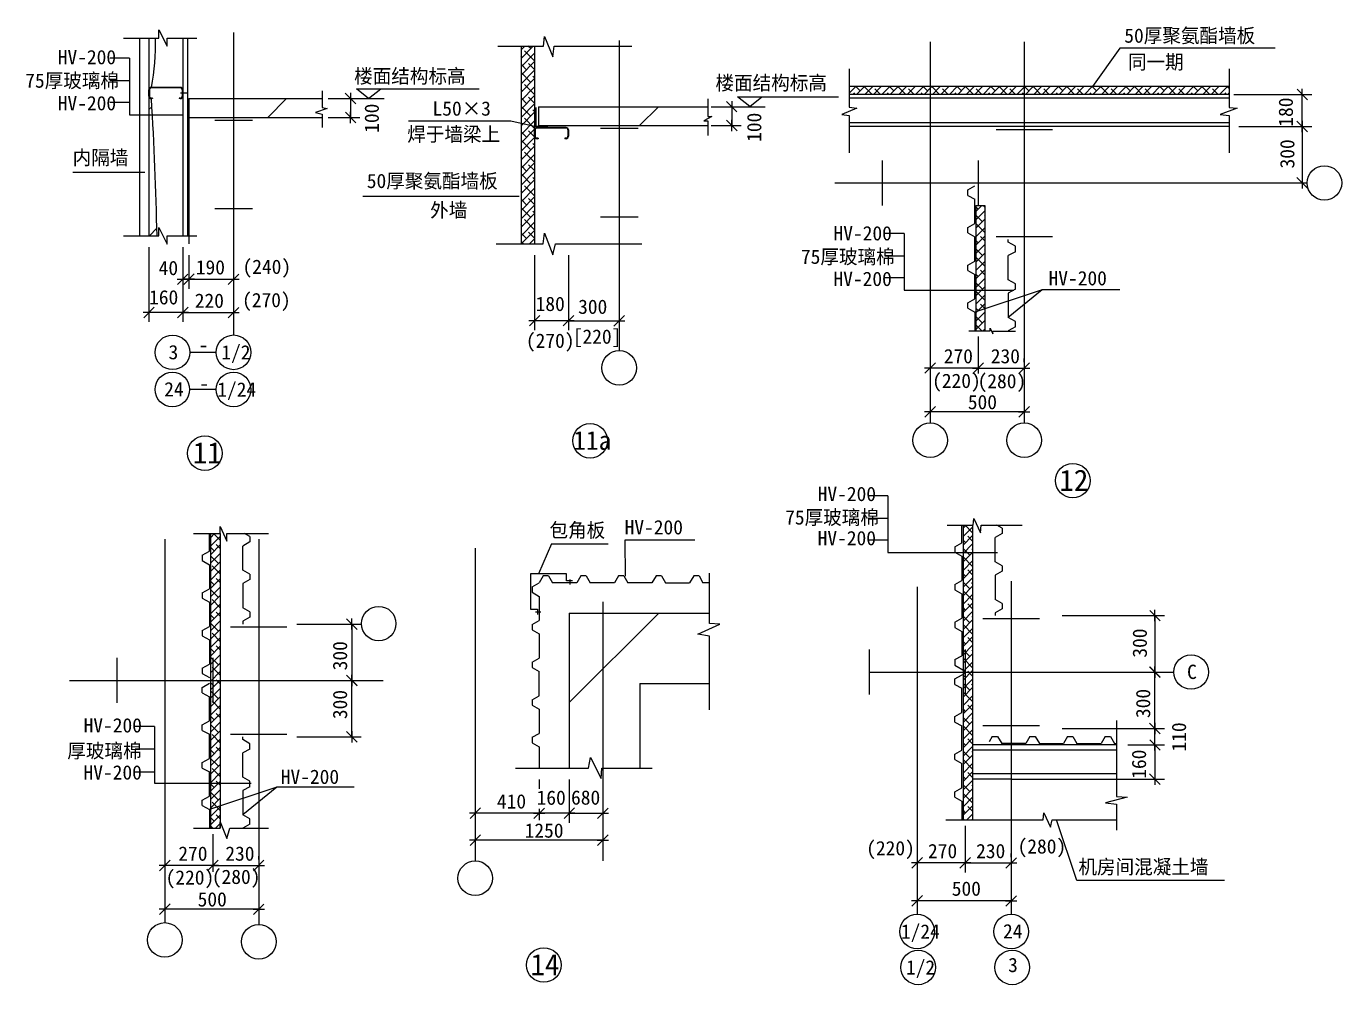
# Model space of a CAD drawing. Header units: metres. Extents: x 14794 to 21891, y 1575 to 10603.
# Drawn here: x 14896 to 21891, y 5507 to 10603 of the extents above; entities that cross this region are included whole.
import ezdxf

# ---------------------------------------------------------------- set-up
doc = ezdxf.new("R2010")
doc.units = ezdxf.units.M
for name, color, linetype in [('TK', 7, 'Continuous'), ('ZB', 7, 'Continuous'), ('ZC', 7, 'Continuous')]:
    doc.layers.add(name, color=color, linetype=linetype)
pattern_1 = [(45, (0, 0), (-336.76, 336.76), [])]

# ---------------------------------------------------------------- blocks, each defined once
blk = doc.blocks.new('_DIMX')
blk.add_line((-150, 0), (150, 0))
at = {"color": 6}
blk.add_lwpolyline([(-142.1, -142.1), (138.89, 138.89)], dxfattribs=at)

msp = doc.modelspace()

# ---------------------------------------------------------------- hatches: boundary and pattern name
h = msp.add_hatch()
h.set_pattern_fill('ANSI38', scale=150)
h.paths.add_polyline_path([(15583.08, 10540.92), (15548.24, 10540.92), (15548.24, 10265.47, -0.41), (15561.13, 10278.36, 0.06)])
h = msp.add_hatch()
h.set_pattern_fill('ANSI38', scale=10)
h.paths.add_polyline_path([(17599.28, 10497.77), (17526.98, 10497.77), (17526.98, 9445.84), (17599.28, 9445.84)])
h = msp.add_hatch()
h.set_pattern_fill('ANSI38', scale=150)
h.paths.add_polyline_path([(15548.24, 9488.99), (15591.36, 9488.99, 0.01), (15561.13, 10218.84, -0.41), (15548.24, 10231.73)])
h = msp.add_hatch()
h.set_pattern_fill('AN31C', scale=150)
h.set_pattern_definition(pattern_1)
h.paths.add_polyline_path([(15998.24, 10118.84), (15998.24, 10218.84), (15761.35, 10218.84), (15761.35, 10118.84)])
h.paths.add_polyline_path([(16469.51, 10118.84), (16469.51, 10136.49), (16434.2, 10143.98), (16496.07, 10165.86), (16469.51, 10171.81), (16469.51, 10218.84), (15998.24, 10218.84), (15998.24, 10118.84)])
h = msp.add_hatch()
h.set_pattern_fill('ANSI38', scale=10)
h.paths.add_polyline_path([(21292.73, 10241.28), (21292.73, 10282.77), (20203.07, 10282.77), (20203.07, 10241.28)])
h.paths.add_polyline_path([(20203.07, 10241.28), (20203.07, 10282.77), (19703.07, 10282.77), (19703.07, 10241.28)])
h.paths.add_polyline_path([(19703.07, 10241.28), (19703.07, 10282.77), (19272.16, 10282.77), (19272.16, 10241.28)])
h = msp.add_hatch()
h.set_pattern_fill('AN31C', scale=150)
h.set_pattern_definition(pattern_1)
h.paths.add_polyline_path([(18049.28, 10075.69), (18049.28, 10175.69), (17619.53, 10175.69), (17619.53, 10075.69)])
h.paths.add_polyline_path([(18520.55, 10075.69), (18520.55, 10100.83), (18498.7, 10100.83), (18542.4, 10122.72), (18520.55, 10122.72), (18520.55, 10175.69), (18049.28, 10175.69), (18049.28, 10075.69)])
h = msp.add_hatch()
h.set_pattern_fill('ANSI38', scale=10)
h.paths.add_polyline_path([(19946.29, 9085.38), (19993.9, 9101.12), (19993.9, 9649.9), (19946.29, 9649.9)])
h.paths.add_polyline_path([(19946.29, 8982.95), (19993.9, 8982.95), (19993.9, 9101.12), (19946.29, 9085.38)])
h = msp.add_hatch()
h.set_pattern_fill('ANSI38', scale=10)
h.paths.add_polyline_path([(15875.24, 7124.63), (15927.33, 7124.63), (15927.33, 7905.49), (15875.24, 7905.49)])
h.paths.add_polyline_path([(15927.33, 7124.63), (15875.24, 7124.63), (15875.24, 6578.96), (15927.33, 6578.96)])
h.paths.add_polyline_path([(15927.33, 6457.18), (15927.33, 6578.96), (15875.24, 6578.96), (15875.24, 6439.96)])
h.paths.add_polyline_path([(15875.24, 6439.96), (15875.24, 6338.15), (15927.33, 6338.15), (15927.33, 6457.18)])
h = msp.add_hatch()
h.set_pattern_fill('ANSI38', scale=10)
h.paths.add_polyline_path([(19928.65, 7754.31), (19878.08, 7739.09), (19878.08, 7180.62), (19888.79, 7174.49), (19888.79, 7169.22), (19928.65, 7169.22)])
h.paths.add_polyline_path([(19878.08, 7739.09), (19928.65, 7754.31), (19928.65, 7950.08), (19878.08, 7950.08)])
h.paths.add_polyline_path([(19928.65, 7169.22), (19888.79, 7169.22), (19888.79, 7163.94), (19878.08, 7157.82), (19878.08, 6382.74), (19928.65, 6382.74)])
h = msp.add_hatch()
h.set_pattern_fill('AN31C', scale=200)
h.set_pattern_definition([(45, (0, 0), (-449.013, 449.013), [])])
h.paths.add_polyline_path([(18158.55, 7107.8), (18530.1, 7107.8), (18530.1, 7360.6), (18468.18, 7371.15), (18584.3, 7422.87), (18530.1, 7427.84), (18530.1, 7482.8), (17783.55, 7482.8), (17783.55, 6657.65), (17886.77, 6657.65), (17897.19, 6715.25), (17952.71, 6603.44), (17956.82, 6657.65), (18158.55, 6657.65)])
h = msp.add_hatch()
h.set_pattern_fill('AN31C', scale=250)
h.set_pattern_definition([(45, (0, 0), (-561.266, 561.266), [])])
h.paths.add_polyline_path([(20133.79, 6599.22), (20133.79, 6382.74), (20304.17, 6382.74), (20307.94, 6419.99), (20343.06, 6344.1), (20351.41, 6382.74), (20694.49, 6382.74), (20694.49, 6466.17), (20635.75, 6473.53), (20750.18, 6503.2), (20694.49, 6507.65), (20694.49, 6599.22)])

# ---------------------------------------------------------------- linework, layer by layer
for p, q in [((15601.76, 10540.92), (15601.76, 10584.62)), ((15601.76, 10584.62), (15645.53, 10497.21)), ((15998.24, 10570.03), (15998.24, 8961.54)), ((15413.59, 10540.92), (15601.76, 10540.92)), ((15498.24, 10540.92), (15498.24, 9488.99)), ((15548.24, 10540.92), (15548.24, 9488.99)), ((15645.53, 10540.92), (15803.07, 10540.92)), ((15645.53, 10497.21), (15645.53, 10540.92)), ((15728.24, 10540.92), (15728.24, 9488.99)), ((15753.24, 10540.92), (15753.24, 9488.99)), ((17403.93, 10497.77), (17646.59, 10497.77)), ((17526.98, 10497.77), (17526.98, 9445.84)), ((17599.28, 10497.77), (17599.28, 9445.84)), ((17646.59, 10497.77), (17652.81, 10548.73)), ((17652.81, 10548.73), (17696.57, 10440.1)), ((17696.57, 10440.1), (17703.21, 10497.77)), ((17703.21, 10497.77), (18116.46, 10497.77)), ((18049.28, 10526.88), (18049.28, 8878.54)), ((19703.07, 10521.09), (19703.07, 8493.88)), ((20203.07, 10521.09), (20203.07, 8494.3)), ((20711.35, 10487.7), (20565.29, 10282.77)), ((21537.94, 10487.7), (20711.35, 10487.7)), ((19272.16, 10376.6), (19272.16, 10173.14)), ((21292.73, 10376.6), (21292.73, 10172.21)), ((15548.24, 10231.73), (15548.24, 10265.47)), ((15551.21, 10265.47), (15551.21, 10231.73)), ((15715.34, 10278.36), (15561.13, 10278.36)), ((15715.34, 10275.39), (15561.13, 10275.39)), ((15568.08, 10221.81), (15561.13, 10221.81)), ((15568.08, 10218.84), (15561.13, 10218.84)), ((15568.08, 10221.81), (15568.08, 10218.84)), ((15708.39, 10221.81), (15708.39, 10218.84)), ((15715.34, 10221.81), (15708.39, 10221.81)), ((15715.34, 10218.84), (15708.39, 10218.84)), ((15757.02, 10247.81), (15717.01, 10247.81)), ((15725.26, 10265.47), (15725.26, 10231.73)), ((15728.24, 10265.47), (15728.24, 10231.73)), ((15761.35, 10218.84), (16469.51, 10218.84)), ((15761.35, 10218.84), (15761.35, 10118.84)), ((16469.51, 10259.95), (16469.51, 10171.81)), ((16500.92, 10218.84), (16670.79, 10218.84)), ((16604.96, 10218.84), (16798.87, 10218.84)), ((16620.79, 10219.04), (16620.79, 10219.24)), ((16620.79, 10218.84), (16620.79, 10118.84)), ((16716.35, 10218.59), (16651.77, 10270.87)), ((16651.77, 10270.87), (17305.37, 10270.87)), ((16716.35, 10218.59), (16780.93, 10270.87)), ((18520.55, 10216.81), (18520.55, 10122.72)), ((18678.66, 10228.29), (19214.93, 10228.29)), ((18743.24, 10176.01), (18678.66, 10228.29)), ((18743.24, 10176.01), (18807.82, 10228.29)), ((21292.73, 10282.77), (19272.16, 10282.77)), ((21292.73, 10241.28), (19272.16, 10241.28)), ((21292.73, 10220.54), (19272.16, 10220.54)), ((21317.75, 10241.28), (21731.85, 10241.28)), ((21681.85, 10070.1), (21681.85, 10241.08)), ((16496.07, 10165.86), (16434.2, 10143.98)), ((16434.2, 10143.98), (16469.51, 10136.49)), ((16469.51, 10171.81), (16496.07, 10165.86)), ((17608.22, 10070.19), (17608.22, 10171.73)), ((17619.53, 10175.69), (18520.55, 10175.69)), ((17619.53, 10175.69), (17619.53, 10075.69)), ((18539.02, 10175.69), (18697.4, 10175.69)), ((18631.57, 10175.69), (18825.48, 10175.69)), ((18647.4, 10175.89), (18647.4, 10176.09)), ((18647.4, 10175.69), (18647.4, 10075.69)), ((19312.18, 10167.61), (19232.56, 10134.26)), ((19272.16, 10173.14), (19312.18, 10167.61)), ((21335.04, 10167.61), (21245.74, 10134.26)), ((21292.73, 10172.21), (21335.04, 10167.61)), ((15761.35, 10118.84), (16469.51, 10118.84)), ((15761.35, 10118.84), (15761.35, 9445.99)), ((15898.24, 10103.84), (16098.24, 10103.84)), ((15998.24, 10103.84), (15998.24, 9633.84)), ((16469.51, 10136.49), (16469.51, 10065.21)), ((16500.92, 10118.84), (16670.79, 10118.84)), ((16620.79, 10118.64), (16620.79, 10118.44)), ((16929.07, 10101.31), (17473.66, 10101.31)), ((17473.66, 10101.31), (17608.22, 10070.19)), ((17619.53, 10075.69), (18520.55, 10075.69)), ((18542.4, 10122.72), (18498.7, 10100.83)), ((18498.7, 10100.83), (18520.55, 10100.83)), ((18520.55, 10122.72), (18542.4, 10122.72)), ((18520.55, 10100.83), (18520.55, 10022.06)), ((18539.02, 10075.69), (18697.4, 10075.69)), ((18647.4, 10075.49), (18647.4, 10075.29)), ((19232.56, 10134.26), (19272.16, 10128.94)), ((19272.16, 10128.94), (19272.16, 9929.72)), ((21292.73, 10090.64), (19272.16, 10090.64)), ((21245.74, 10134.26), (21292.73, 10128.28)), ((21292.73, 10128.28), (21292.73, 9929.72)), ((17599.28, 10018.43), (17599.28, 10052.16)), ((17602.26, 10052.16), (17602.26, 10018.43)), ((17669.54, 10070.19), (17608.22, 10070.19)), ((17766.38, 10065.06), (17612.18, 10065.06)), ((17766.38, 10062.08), (17612.18, 10062.08)), ((17619.12, 10008.51), (17612.18, 10008.51)), ((17619.12, 10005.54), (17612.18, 10005.54)), ((17619.12, 10008.51), (17619.12, 10005.54)), ((17759.44, 10008.51), (17759.44, 10005.54)), ((17766.38, 10008.51), (17759.44, 10008.51)), ((17766.38, 10005.54), (17759.44, 10005.54)), ((17776.3, 10052.16), (17776.3, 10018.43)), ((17779.28, 10052.16), (17779.28, 10018.43)), ((17949.28, 10060.69), (18149.28, 10060.69)), ((18049.28, 10060.69), (18049.28, 9590.69)), ((21292.73, 10069.9), (19272.16, 10069.9)), ((20053.07, 10054.9), (20353.07, 10054.9)), ((20203.07, 10054.9), (20203.07, 9484.9)), ((21344.37, 10069.9), (21731.85, 10069.9)), ((21344.37, 10069.9), (21731.85, 10069.9)), ((21681.85, 10069.7), (21681.85, 9770.1)), ((19448.07, 9889.9), (19448.07, 9649.9)), ((19958.07, 9889.9), (19958.07, 9649.9)), ((19196.61, 9769.9), (21679.96, 9769.9)), ((19448.07, 9769.9), (19958.07, 9769.9)), ((19902.58, 9732.88), (19940.45, 9754.55)), ((19902.58, 9704.04), (19902.58, 9732.88)), ((21344.37, 9769.9), (21707.34, 9769.9)), ((16685.63, 9700.44), (17517.56, 9700.44)), ((19902.58, 9704.04), (19940.45, 9683.45)), ((19940.45, 9554.55), (19940.45, 9683.45)), ((15898.24, 9633.84), (16098.24, 9633.84)), ((17949.28, 9590.69), (18149.28, 9590.69)), ((19946.29, 9649.9), (19946.29, 8982.95)), ((19946.29, 9649.9), (19993.9, 9649.9)), ((19993.9, 9649.9), (19993.9, 8982.95)), ((15601.76, 9488.99), (15601.76, 9532.7)), ((15601.76, 9532.7), (15645.53, 9445.29)), ((19902.58, 9532.88), (19940.45, 9554.55)), ((19902.58, 9504.04), (19902.58, 9532.88)), ((15413.59, 9488.99), (15601.76, 9488.99)), ((15645.53, 9445.29), (15645.53, 9488.99)), ((15645.53, 9488.99), (15803.07, 9488.99)), ((17395.6, 9445.84), (17645.72, 9445.84)), ((17645.72, 9445.84), (17652.81, 9502.55)), ((17652.81, 9502.55), (17696.57, 9387.58)), ((17696.57, 9387.58), (17709.64, 9445.84)), ((17709.64, 9445.84), (18168.94, 9445.84)), ((19902.58, 9504.04), (19940.45, 9483.45)), ((19940.45, 9354.55), (19940.45, 9483.45)), ((20053.07, 9484.9), (20353.07, 9484.9)), ((20118.07, 9455.14), (20118.07, 9469.9)), ((20155.94, 9433.47), (20118.07, 9455.14)), ((15548.24, 9428.99), (15548.24, 9030.77)), ((15728.24, 9428.99), (15728.24, 9030.77)), ((15728.24, 9428.99), (15728.24, 9030.77)), ((15761.35, 9385.99), (15761.35, 9207.78)), ((15761.35, 9385.99), (15761.35, 9207.78)), ((15998.24, 9428.99), (15998.24, 9030.77)), ((17599.28, 9385.84), (17599.28, 8987.62)), ((17779.28, 9385.84), (17779.28, 8987.62)), ((17779.28, 9385.84), (17779.28, 8987.62)), ((18049.28, 9385.84), (18049.28, 8878.54)), ((19703.07, 9409.9), (19703.07, 8735.71)), ((20155.94, 9404.64), (20118.07, 9384.05)), ((20118.07, 9255.14), (20118.07, 9384.05)), ((20155.94, 9404.64), (20155.94, 9433.47)), ((15728.24, 9368.99), (15728.24, 9207.78)), ((15998.24, 9368.99), (15998.24, 9207.78)), ((19902.58, 9332.88), (19940.45, 9354.55)), ((19902.58, 9304.04), (19902.58, 9332.88)), ((19902.58, 9304.04), (19940.45, 9283.45)), ((15728.04, 9257.78), (15727.84, 9257.78)), ((15761.35, 9257.78), (15728.24, 9257.78)), ((15761.55, 9257.78), (15761.75, 9257.78)), ((15761.55, 9257.78), (15998.04, 9257.78)), ((19940.45, 9154.55), (19940.45, 9283.45)), ((20155.94, 9233.47), (20118.07, 9255.14)), ((20299.01, 9201.97), (19940.45, 9083.45)), ((20155.94, 9204.64), (20118.07, 9184.05)), ((20299.01, 9201.97), (20118.07, 9055.14)), ((20118.07, 9184.05), (20118.07, 9055.14)), ((20155.94, 9204.64), (20155.94, 9233.47)), ((19902.58, 9132.88), (19940.45, 9154.55)), ((19902.58, 9104.04), (19902.58, 9132.88)), ((19902.58, 9104.04), (19940.45, 9083.45)), ((15728.04, 9080.77), (15548.44, 9080.77)), ((15728.44, 9080.77), (15998.04, 9080.77)), ((17779.08, 9037.62), (17599.48, 9037.62)), ((17779.48, 9037.62), (18049.08, 9037.62)), ((19940.45, 9083.45), (19940.45, 8982.95)), ((20155.94, 9033.47), (20118.07, 9055.14)), ((20155.94, 9004.64), (20155.94, 9033.47)), ((19909.3, 8982.95), (20022.07, 8982.95)), ((20022.07, 8998.34), (20036.67, 8967.55)), ((20022.07, 8982.95), (20022.07, 8998.34)), ((20036.67, 8982.14), (20157.56, 8982.14)), ((20036.67, 8967.55), (20036.67, 8982.14)), ((20155.94, 9004.64), (20118.07, 8984.05)), ((19958.07, 8952.8), (19958.07, 8757.12)), ((19958.07, 8844.04), (19958.07, 8757.12)), ((20203.07, 8816.89), (20203.07, 8835.71)), ((19957.87, 8785.71), (19703.27, 8785.71)), ((19958.27, 8785.71), (20202.87, 8785.71)), ((19703.07, 8572), (19703.07, 8502.74)), ((20202.87, 8552.74), (19703.27, 8552.74)), ((20203.07, 8572), (20203.07, 8502.74)), ((19931.57, 7950.08), (19935.25, 7985.24)), ((19935.25, 7985.24), (19970.36, 7909.43)), ((15785.42, 7905.49), (15927.33, 7905.49)), ((15869.86, 7811.08), (15869.86, 7905.49)), ((15875.24, 7905.49), (15875.24, 6338.15)), ((15927.33, 7905.49), (15927.33, 7944.01)), ((15927.33, 7944.01), (15962.44, 7864.61)), ((15927.33, 7905.49), (15927.33, 6338.15)), ((15962.44, 7905.49), (16183.35, 7905.49)), ((15962.44, 7864.61), (15962.44, 7905.49)), ((16085.34, 7889.89), (16056.65, 7905.49)), ((19793.34, 7950.08), (19931.57, 7950.08)), ((19871.18, 7855.67), (19871.18, 7950.08)), ((19878.08, 7950.08), (19878.08, 6382.74)), ((19928.65, 7950.08), (19928.65, 6382.74)), ((19970.36, 7909.43), (19974.82, 7950.08)), ((19974.82, 7950.08), (20191.27, 7950.08)), ((20086.66, 7905.64), (20048.79, 7883.97)), ((20086.66, 7934.48), (20057.97, 7950.08)), ((20086.66, 7934.48), (20086.66, 7905.64)), ((15632.47, 7875.82), (15632.47, 5836.61)), ((16085.34, 7861.06), (16047.47, 7839.38)), ((16047.47, 7710.48), (16047.47, 7839.38)), ((16085.34, 7889.89), (16085.34, 7861.06)), ((16132.47, 7875.82), (16132.47, 5827.3)), ((17689.41, 7850.12), (17620.07, 7690.6)), ((18078.72, 7870.43), (18080.1, 7678.74)), ((19833.31, 7835.08), (19871.18, 7855.67)), ((19833.31, 7835.08), (19833.31, 7806.24)), ((20048.79, 7755.07), (20048.79, 7883.97)), ((15831.99, 7790.49), (15869.86, 7811.08)), ((15831.99, 7790.49), (15831.99, 7761.65)), ((17283.77, 7827.77), (17283.77, 6164.47)), ((19833.31, 7806.24), (19871.18, 7784.57)), ((19871.18, 7784.57), (19871.18, 7655.67)), ((15831.99, 7761.65), (15869.86, 7739.98)), ((15869.86, 7739.98), (15869.86, 7611.08)), ((16085.34, 7689.89), (16047.47, 7710.48)), ((18530.1, 7427.84), (18530.1, 7694.91)), ((20086.66, 7734.48), (20048.79, 7755.07)), ((20086.66, 7705.64), (20048.79, 7683.97)), ((20086.66, 7734.48), (20086.66, 7705.64)), ((16085.34, 7661.06), (16047.47, 7639.38)), ((16047.47, 7639.38), (16047.47, 7510.48)), ((16085.34, 7689.89), (16085.34, 7661.06)), ((17768.89, 7690.6), (17576.89, 7690.6)), ((17576.89, 7690.6), (17576.89, 7502.97)), ((17585.68, 7622.21), (17623.55, 7642.8)), ((17645.22, 7680.67), (17623.55, 7642.8)), ((17674.06, 7680.67), (17645.22, 7680.67)), ((17674.06, 7680.67), (17694.65, 7642.8)), ((17823.55, 7642.8), (17694.65, 7642.8)), ((17768.89, 7653.49), (17768.89, 7690.6)), ((17801.67, 7653.49), (17768.89, 7653.49)), ((17786.19, 7660.96), (17786.19, 7634.09)), ((17845.22, 7680.67), (17823.55, 7642.8)), ((17874.06, 7680.67), (17845.22, 7680.67)), ((17874.06, 7680.67), (17894.65, 7642.8)), ((18023.55, 7642.8), (17894.65, 7642.8)), ((18045.22, 7680.67), (18023.55, 7642.8)), ((18074.06, 7680.67), (18045.22, 7680.67)), ((18074.06, 7680.67), (18094.65, 7642.8)), ((18223.55, 7642.8), (18094.65, 7642.8)), ((18245.22, 7680.67), (18223.55, 7642.8)), ((18274.06, 7680.67), (18245.22, 7680.67)), ((18274.06, 7680.67), (18294.65, 7642.8)), ((18294.65, 7642.8), (18423.55, 7642.8)), ((18445.22, 7680.67), (18423.55, 7642.8)), ((18474.06, 7680.67), (18445.22, 7680.67)), ((18474.06, 7680.67), (18494.65, 7642.8)), ((18530.1, 7642.8), (18494.65, 7642.8)), ((19833.31, 7635.08), (19871.18, 7655.67)), ((19833.31, 7635.08), (19833.31, 7606.24)), ((20048.79, 7683.97), (20048.79, 7555.07)), ((20133.79, 7652.21), (20133.79, 5881.2)), ((15831.99, 7590.49), (15869.86, 7611.08)), ((15831.99, 7590.49), (15831.99, 7561.65)), ((15831.99, 7561.65), (15869.86, 7539.98)), ((17585.68, 7622.21), (17585.68, 7593.37)), ((17585.68, 7593.37), (17623.55, 7571.7)), ((17623.55, 7571.7), (17623.55, 7442.8)), ((19633.79, 7621.52), (19633.79, 5881.2)), ((19833.31, 7606.24), (19871.18, 7584.57)), ((19871.18, 7584.57), (19871.18, 7455.67)), ((20086.66, 7534.48), (20048.79, 7555.07)), ((15869.86, 7539.98), (15869.86, 7411.08)), ((16085.34, 7489.89), (16047.47, 7510.48)), ((16085.34, 7489.89), (16085.34, 7461.06)), ((17576.89, 7502.97), (17615.08, 7502.97)), ((17632.47, 7487.29), (17604.61, 7487.29)), ((17615.08, 7502.97), (17615.08, 7475.85)), ((17962.35, 7543.08), (17962.35, 6164.47)), ((20086.66, 7505.64), (20048.79, 7483.97)), ((20086.66, 7534.48), (20086.66, 7505.64)), ((16085.34, 7461.06), (16047.47, 7439.38)), ((16047.47, 7439.38), (16047.47, 7424.63)), ((16335.65, 7424.63), (16677.55, 7424.63)), ((16627.55, 7424.43), (16627.55, 7124.83)), ((17585.68, 7422.21), (17623.55, 7442.8)), ((17585.68, 7422.21), (17585.68, 7393.37)), ((17783.55, 7482.8), (18530.1, 7482.8)), ((17783.55, 7482.8), (17783.55, 6657.65)), ((18468.18, 7371.15), (18584.3, 7422.87)), ((18584.3, 7422.87), (18530.1, 7427.84)), ((19833.31, 7435.08), (19871.18, 7455.67)), ((19833.31, 7435.08), (19833.31, 7406.24)), ((19983.79, 7454.22), (20283.79, 7454.22)), ((20048.79, 7483.97), (20048.79, 7469.22)), ((20133.79, 7454.22), (20133.79, 6884.22)), ((20405.28, 7469.22), (20948.32, 7469.22)), ((20898.32, 7469.02), (20898.32, 7169.42)), ((15831.99, 7390.49), (15869.86, 7411.08)), ((15831.99, 7390.49), (15831.99, 7361.65)), ((15831.99, 7361.65), (15869.86, 7339.98)), ((15982.47, 7409.63), (16282.47, 7409.63)), ((16132.47, 7409.63), (16132.47, 6839.63)), ((17585.68, 7393.37), (17623.55, 7371.7)), ((17623.55, 7371.7), (17623.55, 7242.8)), ((18530.1, 7360.6), (18468.18, 7371.15)), ((18530.1, 6967.62), (18530.1, 7360.6)), ((19833.31, 7406.24), (19871.18, 7384.57)), ((19871.18, 7384.57), (19871.18, 7255.67)), ((15869.86, 7339.98), (15869.86, 7211.08)), ((19378.79, 7289.22), (19378.79, 7049.22)), ((19888.79, 7289.22), (19888.79, 7049.22)), ((15377.47, 7244.63), (15377.47, 7004.63)), ((15831.99, 7190.49), (15869.86, 7211.08)), ((15887.47, 7244.63), (15887.47, 7004.63)), ((17585.68, 7222.21), (17623.55, 7242.8)), ((17585.68, 7222.21), (17585.68, 7193.37)), ((19833.31, 7235.08), (19871.18, 7255.67)), ((19833.31, 7235.08), (19833.31, 7206.24)), ((19833.31, 7206.24), (19888.79, 7174.49)), ((15831.99, 7190.49), (15831.99, 7161.65)), ((15831.99, 7161.65), (15869.86, 7139.98)), ((17585.68, 7193.37), (17623.55, 7171.7)), ((17623.55, 7042.8), (17623.55, 7171.7)), ((19378.79, 7169.22), (19888.79, 7169.22)), ((19396.78, 7169.22), (20997.74, 7169.22)), ((19833.31, 7132.19), (19888.79, 7163.94)), ((20405.28, 7169.22), (20948.32, 7169.22)), ((20405.28, 7169.22), (20948.32, 7169.22)), ((20898.32, 6869.42), (20898.32, 7169.02)), ((15126.01, 7124.63), (16793.56, 7124.63)), ((15377.47, 7124.63), (15887.47, 7124.63)), ((15831.99, 7087.6), (15869.86, 7109.27)), ((15831.99, 7058.77), (15831.99, 7087.6)), ((16335.65, 7124.63), (16677.55, 7124.63)), ((16335.65, 7124.63), (16677.55, 7124.63)), ((16627.55, 6824.83), (16627.55, 7124.43)), ((18158.55, 7107.8), (18530.1, 7107.8)), ((18158.55, 7107.8), (18158.55, 6657.65)), ((19833.31, 7103.36), (19833.31, 7132.19)), ((19833.31, 7103.36), (19871.18, 7082.77)), ((19871.18, 6953.86), (19871.18, 7082.77)), ((15831.99, 7058.77), (15869.86, 7038.18)), ((15869.86, 6909.27), (15869.86, 7038.18)), ((17585.68, 7022.21), (17623.55, 7042.8)), ((17585.68, 7022.21), (17585.68, 6993.37)), ((17585.68, 6993.37), (17623.55, 6971.7)), ((17623.55, 6971.7), (17623.55, 6842.8)), ((19833.31, 6932.19), (19871.18, 6953.86)), ((19833.31, 6903.36), (19833.31, 6932.19)), ((15831.99, 6887.6), (15869.86, 6909.27)), ((15831.99, 6858.77), (15831.99, 6887.6)), ((15831.99, 6858.77), (15869.86, 6838.18)), ((19833.31, 6903.36), (19871.18, 6882.77)), ((19871.18, 6753.86), (19871.18, 6882.77)), ((19983.79, 6884.22), (20283.79, 6884.22)), ((20405.28, 6869.22), (20948.32, 6869.22)), ((20694.49, 6911.84), (20694.49, 6507.65)), ((20754.49, 6869.22), (20948.32, 6869.22)), ((20898.32, 6869.42), (20898.32, 6869.62)), ((20898.32, 6781.62), (20898.32, 6869.22)), ((15869.86, 6709.27), (15869.86, 6838.18)), ((15982.47, 6839.63), (16282.47, 6839.63)), ((16047.47, 6809.87), (16047.47, 6824.63)), ((16085.34, 6788.2), (16047.47, 6809.87)), ((16085.34, 6759.36), (16085.34, 6788.2)), ((16335.65, 6824.63), (16677.55, 6824.63)), ((17585.68, 6822.21), (17623.55, 6842.8)), ((17585.68, 6822.21), (17585.68, 6793.37)), ((17585.68, 6793.37), (17623.55, 6771.7)), ((19633.79, 6809.22), (19633.79, 6103.99)), ((20032.96, 6826.7), (20017.36, 6798)), ((20032.96, 6826.7), (20061.8, 6826.7)), ((20061.8, 6826.7), (20083.47, 6788.83)), ((20212.37, 6788.83), (20083.47, 6788.83)), ((20232.96, 6826.7), (20212.37, 6788.83)), ((20232.96, 6826.7), (20261.8, 6826.7)), ((20261.8, 6826.7), (20283.47, 6788.83)), ((20283.47, 6788.83), (20412.37, 6788.83)), ((20432.96, 6826.7), (20412.37, 6788.83)), ((20432.96, 6826.7), (20461.8, 6826.7)), ((20461.8, 6826.7), (20483.47, 6788.83)), ((20483.47, 6788.83), (20612.37, 6788.83)), ((20632.96, 6826.7), (20612.37, 6788.83)), ((20632.96, 6826.7), (20661.8, 6826.7)), ((20661.8, 6826.7), (20683.47, 6788.83)), ((20683.47, 6788.83), (20694.49, 6788.83)), ((15632.47, 6764.63), (15632.47, 6090.44)), ((16085.34, 6759.36), (16047.47, 6738.77)), ((16047.47, 6609.87), (16047.47, 6738.77)), ((17623.55, 6771.7), (17623.55, 6657.65)), ((19833.31, 6732.19), (19871.18, 6753.86)), ((19833.31, 6703.36), (19833.31, 6732.19)), ((20694.49, 6781.62), (19928.65, 6781.62)), ((20694.49, 6753.72), (19928.65, 6753.72)), ((20754.49, 6781.62), (20948.32, 6781.62)), ((20754.49, 6781.62), (20948.32, 6781.62)), ((20898.32, 6781.42), (20898.32, 6781.22)), ((20898.32, 6781.42), (20898.32, 6599.42)), ((15831.99, 6687.6), (15869.86, 6709.27)), ((15831.99, 6658.77), (15831.99, 6687.6)), ((15831.99, 6658.77), (15869.86, 6638.18)), ((17497.46, 6657.65), (17886.77, 6657.65)), ((17886.77, 6657.65), (17897.19, 6715.25)), ((17897.19, 6715.25), (17952.71, 6603.44)), ((17952.71, 6603.44), (17956.82, 6657.65)), ((17956.82, 6657.65), (18224.75, 6657.65)), ((19833.31, 6703.36), (19871.18, 6682.77)), ((19871.18, 6553.86), (19871.18, 6682.77)), ((15869.86, 6509.27), (15869.86, 6638.18)), ((16085.34, 6588.2), (16047.47, 6609.87)), ((16085.34, 6559.36), (16085.34, 6588.2)), ((17623.55, 6597.65), (17623.55, 6548.72)), ((17783.55, 6597.65), (17783.55, 6368.13)), ((20694.49, 6627.11), (19928.65, 6627.11)), ((20133.79, 6599.22), (19928.65, 6599.22)), ((20133.79, 6599.22), (20694.49, 6599.22)), ((20133.79, 6599.22), (20133.79, 6382.74)), ((20666.41, 6599.22), (20948.32, 6599.22)), ((15831.99, 6487.6), (15869.86, 6509.27)), ((16228.41, 6556.7), (15869.86, 6438.18)), ((16085.34, 6559.36), (16047.47, 6538.77)), ((16228.41, 6556.7), (16047.47, 6409.87)), ((16047.47, 6538.77), (16047.47, 6409.87)), ((17283.77, 6553.3), (17283.77, 6224.9)), ((17783.55, 6537.65), (17783.55, 6368.13)), ((17962.35, 6553.3), (17962.35, 6224.9)), ((17962.35, 6537.65), (17962.35, 6368.13)), ((19833.31, 6532.19), (19871.18, 6553.86)), ((19833.31, 6503.36), (19833.31, 6532.19)), ((20694.49, 6507.65), (20750.18, 6503.2)), ((15831.99, 6458.77), (15831.99, 6487.6)), ((15831.99, 6458.77), (15869.86, 6438.18)), ((15869.86, 6438.18), (15869.86, 6338.15)), ((17283.77, 6493.3), (17283.77, 6368.13)), ((17623.55, 6441.47), (17623.55, 6390.95)), ((17623.55, 6441.47), (17623.55, 6381.32)), ((19833.31, 6503.36), (19871.18, 6482.77)), ((19871.18, 6482.77), (19871.18, 6382.74)), ((20750.18, 6503.2), (20635.75, 6473.53)), ((20635.75, 6473.53), (20694.49, 6466.17)), ((20694.49, 6466.17), (20694.49, 6327.92)), ((15927.33, 6372.1), (15962.44, 6284.69)), ((15927.33, 6338.15), (15927.33, 6372.1)), ((16085.34, 6388.2), (16047.47, 6409.87)), ((16085.34, 6359.36), (16085.34, 6388.2)), ((17623.35, 6418.13), (17283.97, 6418.13)), ((17783.35, 6418.13), (17623.75, 6418.13)), ((17783.75, 6418.13), (17962.15, 6418.13)), ((19786.74, 6382.74), (20304.17, 6382.74)), ((20304.17, 6382.74), (20307.94, 6419.99)), ((20307.94, 6419.99), (20343.06, 6344.1)), ((20343.06, 6344.1), (20351.41, 6382.74)), ((20351.41, 6382.74), (20694.49, 6382.74)), ((20482.51, 6061.2), (20374.02, 6382.74)), ((15785.42, 6338.15), (15927.33, 6338.15)), ((15887.47, 6307.52), (15887.47, 6111.42)), ((15962.44, 6284.69), (15979.32, 6338.15)), ((15979.32, 6338.15), (16183.35, 6338.15)), ((16085.34, 6359.36), (16047.47, 6338.77)), ((19888.79, 6352.11), (19888.79, 6103.99)), ((17962.15, 6274.9), (17283.97, 6274.9)), ((15887.47, 6198.76), (15887.47, 6105.97)), ((16132.47, 6171.62), (16132.47, 6190.44)), ((19888.79, 6212.32), (19888.79, 6103.99)), ((20133.79, 6185.17), (20133.79, 6203.99)), ((15887.27, 6140.44), (15632.67, 6140.44)), ((15887.67, 6140.44), (16132.27, 6140.44)), ((19888.59, 6153.99), (19633.99, 6153.99)), ((19888.99, 6153.99), (20133.59, 6153.99)), ((19633.79, 5971.31), (19633.79, 5902.05)), ((20133.59, 5952.05), (19633.99, 5952.05)), ((20133.79, 5971.31), (20133.79, 5902.05)), ((15632.47, 5926.73), (15632.47, 5857.47)), ((16132.27, 5907.47), (15632.67, 5907.47)), ((16132.47, 5926.73), (16132.47, 5857.47))]:
    msp.add_line(p, q)
for centre, radius, start, end in [((14489.33, 10500.16), 1094.52, 348.31, 2.13), ((15561.13, 10265.47), 12.9, 90, 180), ((15561.13, 10231.73), 12.9, 180, 270), ((15561.13, 10265.47), 9.92, 90, 180), ((15561.13, 10231.73), 9.92, 180, 270), ((-362.93, 9193.73), 15957.03, 1.06, 3.68), ((15715.34, 10265.47), 12.9, 360, 90), ((15715.34, 10265.47), 9.92, 360, 90), ((15715.34, 10231.73), 12.9, 270, 360), ((15715.34, 10231.73), 9.92, 270, 360), ((17612.18, 10052.16), 12.9, 90, 180), ((17612.18, 10018.43), 12.9, 180, 270), ((17612.18, 10052.16), 9.92, 90, 180), ((17612.18, 10018.43), 9.92, 180, 270), ((17766.38, 10052.16), 12.9, 360, 90), ((17766.38, 10052.16), 9.92, 360, 90), ((17766.38, 10018.43), 12.9, 270, 360), ((17766.38, 10018.43), 9.92, 270, 360)]:
    msp.add_arc(centre, radius, start, end)
at = {"layer": 'TK'}
for centre in [(17894.53, 8399.12), (15845.85, 8332.73), (20461.32, 8187.02), (17648.17, 5611.21)]:
    msp.add_circle(centre, 92, dxfattribs=at)
at = {"layer": 'ZB'}
for p, q in [((15444.95, 10433.41), (15340, 10433.41)), ((15444.95, 10433.41), (15444.95, 10132.98)), ((15444.95, 10312.76), (15340, 10312.76)), ((15444.95, 10198.32), (15339.98, 10198.32)), ((15444.95, 10132.98), (15728.24, 10132.98)), ((19564.02, 9500.59), (19461, 9500.59)), ((19564.02, 9500.59), (19564.02, 9200.17)), ((19564.02, 9379.94), (19461, 9379.94)), ((19564.02, 9265.5), (19460.87, 9265.5)), ((19564.02, 9200.17), (20147.72, 9200.17)), ((20710.79, 9201.97), (20299.01, 9201.97)), ((15906.01, 8869.31), (15766.75, 8869.31)), ((15905.18, 8671.65), (15765.92, 8671.65)), ((19477.39, 8105.96), (19374.23, 8105.96)), ((19477.39, 8105.96), (19477.39, 7805.53)), ((19477.39, 7985.31), (19374, 7985.31)), ((18452.11, 7870.43), (18078.72, 7870.43)), ((19477.39, 7870.87), (19374, 7870.87)), ((19477.39, 7805.53), (20061.08, 7805.53)), ((15578.15, 6879.39), (15474.81, 6879.39)), ((15578.15, 6879.39), (15578.15, 6578.96)), ((15578.15, 6758.74), (15475, 6758.74)), ((15578.15, 6635.91), (15475, 6635.91)), ((15578.15, 6578.96), (16091.61, 6578.96)), ((16640.19, 6556.7), (16228.41, 6556.7)), ((21268.22, 6061.2), (20482.51, 6061.2))]:
    msp.add_line(p, q, dxfattribs=at)
for centre, radius in [((21799.34, 9769.9), 92), ((15674.12, 8869.31), 92), ((15998.24, 8869.31), 92.23), ((18049.28, 8786.54), 92), ((15672.86, 8671.65), 92), ((15998.24, 8671.65), 92), ((19703.07, 8401.88), 92), ((20203.07, 8401.88), 92), ((16770.14, 7426.53), 92), ((21090.73, 7169.22), 92), ((17283.77, 6072.55), 92), ((19633.79, 5789.3), 92), ((20133.79, 5789.3), 92), ((15632.47, 5744.46), 92), ((16132.47, 5734.97), 92), ((19639.1, 5598.52), 92), ((20139.1, 5598.52), 92)]:
    msp.add_circle(centre, radius, dxfattribs=at)
at = {"layer": 'ZC'}
for p, q in [((15143.44, 9827.94), (15526.7, 9827.94)), ((17689.41, 7850.12), (17990.78, 7850.12))]:
    msp.add_line(p, q, dxfattribs=at)

# ---------------------------------------------------------------- block references
at = {"xscale": 0.2, "yscale": 0.2, "zscale": 0.2}
for p, rotation in [((16620.79, 10218.84), 270), ((21681.85, 10241.28), 90), ((16620.79, 10118.84), 90), ((18647.4, 10175.69), 270), ((18647.4, 10075.69), 90), ((21681.85, 10069.9), 270), ((21681.85, 10069.9), 90), ((21681.85, 9769.9), 270), ((15761.35, 9257.78), 180), ((15548.24, 9080.77), 180), ((15728.24, 9080.77), 180), ((17599.28, 9037.62), 180), ((17779.28, 9037.62), 180), ((19703.07, 8785.71), 180), ((19703.07, 8552.74), 180), ((20898.32, 7469.22), 90), ((16627.55, 7424.63), 90), ((16627.55, 7124.63), 270), ((16627.55, 7124.63), 90), ((20898.32, 7169.22), 270), ((20898.32, 7169.22), 90), ((20898.32, 6869.22), 270), ((20898.32, 6869.22), 270), ((16627.55, 6824.63), 270), ((20898.32, 6781.62), 90), ((20898.32, 6781.62), 90), ((20898.32, 6599.22), 270), ((17283.77, 6418.13), 180), ((17783.55, 6418.13), 180), ((17283.77, 6274.9), 180), ((15632.47, 6140.44), 180), ((15887.47, 6140.44), 180), ((19633.79, 6153.99), 180), ((19888.79, 6153.99), 180), ((19633.79, 5952.05), 180), ((15632.47, 5907.47), 180)]:
    msp.add_blockref('_DIMX', p, dxfattribs=dict(at, rotation=rotation))
for p in [(15728.24, 9257.78), (15998.24, 9257.78), (15998.24, 9080.77), (18049.28, 9037.62), (19958.07, 8785.71), (20203.07, 8785.71), (20203.07, 8552.74), (17623.55, 6418.13), (17962.35, 6418.13), (17962.35, 6274.9), (16132.47, 6140.44), (20133.79, 6153.99), (20133.79, 5952.05), (16132.47, 5907.47)]:
    msp.add_blockref('_DIMX', p, dxfattribs=at)

# ---------------------------------------------------------------- texts
for s, p in [('50厚聚氨酯墙板', (20735.17, 10515.82)), ('HV-200', (15063.5, 10401.24)), ('同一期', (20754.73, 10375.55)), ('75厚玻璃棉', (14890.56, 10276.48)), ('楼面结构标高', (16639.59, 10300.34)), ('楼面结构标高', (18561.18, 10264.23)), ('HV-200', (15063.5, 10156.41)), ('L50×3', (17056.52, 10127.95)), ('焊于墙梁上', (16921.98, 9991.5)), ('内隔墙', (15142.66, 9867.19)), ('50厚聚氨酯墙板', (16707.04, 9742.94)), ('外墙', (17043.73, 9587.89)), ('HV-200', (19188.99, 9464.63)), ('75厚玻璃棉', (19015.64, 9339.87)), ('40', (15600.1, 9279.97)), ('190', (15797.67, 9283.65)), ('(240)', (16045.96, 9286.49)), ('HV-200', (19188.59, 9222.06)), ('HV-200', (20332.51, 9225.62)), ('160', (15549.34, 9124.24)), ('220', (15792.17, 9106.06)), ('(270)', (16043.73, 9109.36)), ('180', (17604.7, 9089.11)), ('300', (17830.76, 9073.94)), ('(270)', (17553.02, 8893.19)), ('[220]', (17802.23, 8915.13)), ('3', (15652.5, 8832.37)), ('-', (15812.13, 8870.97)), ('1/2', (15933.38, 8831.31)), ('270', (19775.22, 8811)), ('230', (20025.22, 8811)), ('(220)', (19713.33, 8679.89)), ('(280)', (19954.98, 8678.21)), ('24', (15629.62, 8635.13)), ('-', (15815.89, 8666.86)), ('1/24', (15911.77, 8633.65)), ('500', (19903.22, 8566.91)), ('HV-200', (19104.82, 8078.46)), ('HV-200', (18078.08, 7901.21)), ('75厚玻璃棉', (18931.64, 7953.7)), ('包角板', (17678.21, 7885.48)), ('HV-200', (19104.59, 7843.37)), ('C', (21069.11, 7132.27)), ('HV-200', (15200.99, 6847.86)), ('厚玻璃棉', (15114.12, 6712.47)), ('HV-200', (15200.59, 6597.36)), ('HV-200', (16249.44, 6574.3)), ('410', (17398.89, 6443.42)), ('160', (17609.88, 6463.27)), ('680', (17793.13, 6463.9)), ('1250', (17546.33, 6288.46)), ('270', (15704.62, 6165.72)), ('230', (15954.62, 6165.72)), ('(220)', (19362.76, 6194.53)), ('270', (19691.52, 6179.28)), ('230', (19947.29, 6179.28)), ('(280)', (20167.66, 6204.12)), ('机房间混凝土墙', (20491.28, 6095.39)), ('(220)', (15637.07, 6038.7)), ('(280)', (15882.83, 6042.29)), ('500', (19817.76, 5979.57)), ('500', (15807.35, 5922.44)), ('1/24', (19547.32, 5751.3)), ('24', (20090.56, 5752.77)), ('1/2', (19574.24, 5560.52)), ('3', (20117.48, 5573.48))]:
    msp.add_text(s, height=76).set_placement(p)
for s, p in [('180', (21631.87, 10069.22)), ('100', (16771, 10036.83)), ('100', (18804.89, 9988.54)), ('300', (21639.69, 9847.1)), ('300', (20855.25, 7245.51)), ('300', (16602.27, 7178.25)), ('300', (16602.27, 6918.7)), ('300', (20873.03, 6924.41)), ('110', (21063.68, 6746.45)), ('160', (20851.02, 6601.65))]:
    msp.add_text(s, height=76, rotation=90).set_placement(p)
at = {"layer": 'TK'}
for s, height, p in [('11a', 100, (17803.77, 8351.07)), ('11', 113, (15781.57, 8278.43)), ('12', 113, (20390.04, 8132.72)), ('14', 113, (17577.45, 5556.9))]:
    msp.add_text(s, height=height, dxfattribs=at).set_placement(p)

doc.saveas('drawing.dxf')
